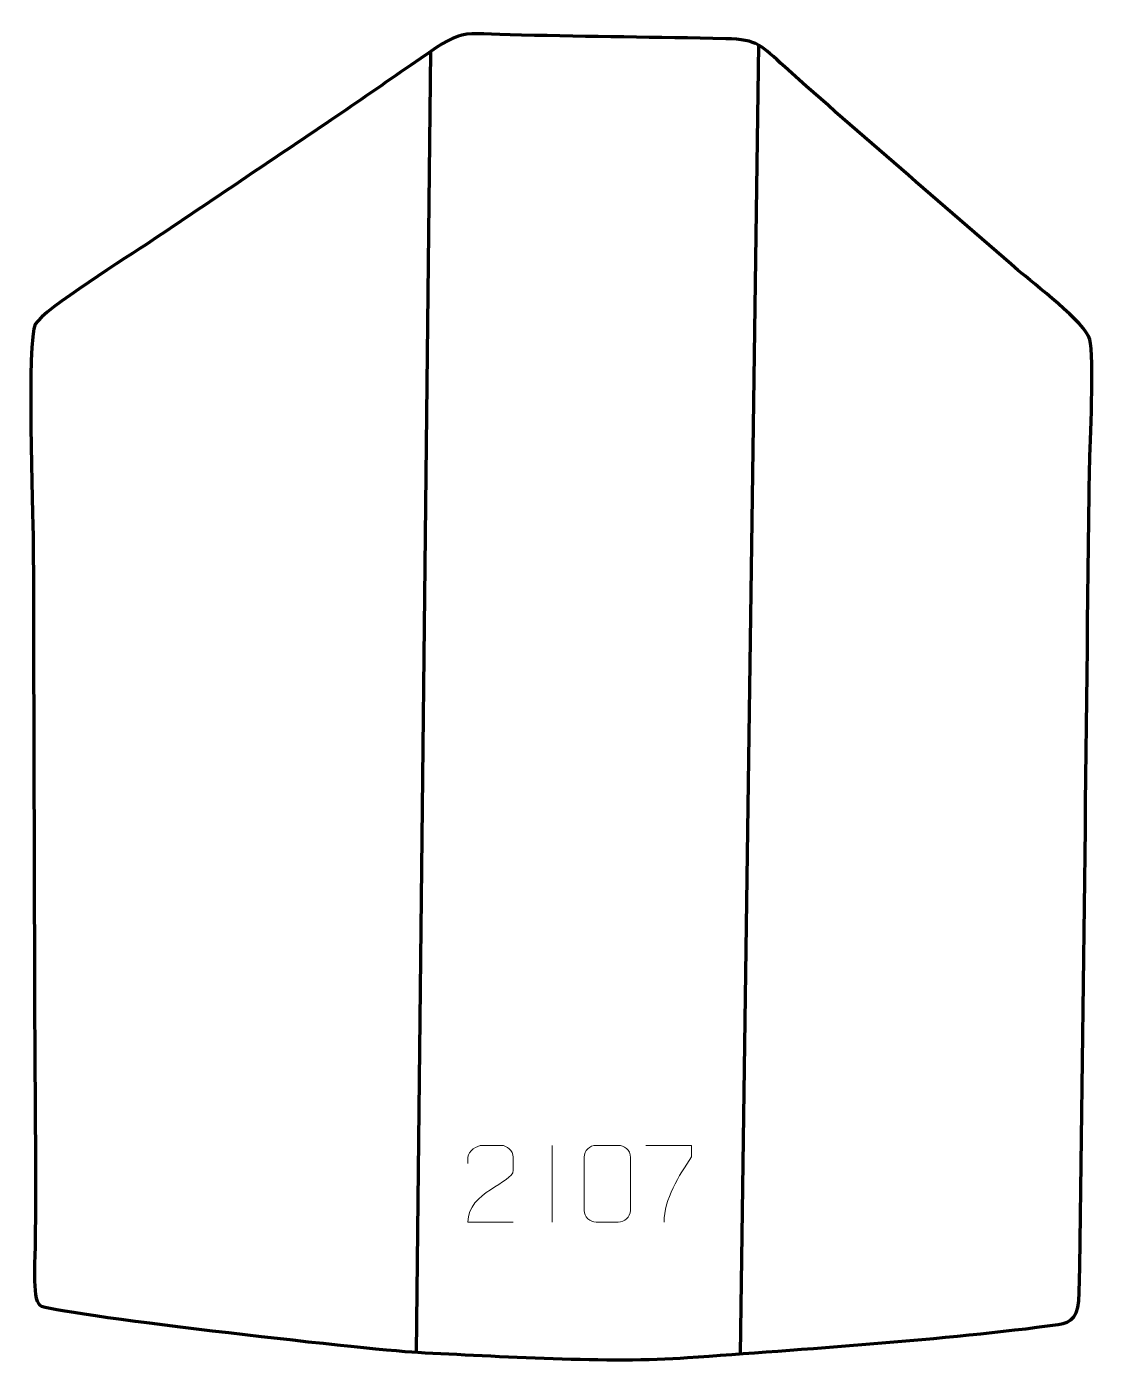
# Model space of a CAD drawing. Header units: millimetres. Extents: x -404 to -56, y 218 to 653.
import ezdxf

# ---------------------------------------------------------------- set-up
doc = ezdxf.new("R2010")
doc.units = ezdxf.units.MM
doc.header["$MEASUREMENT"] = 0
doc.layers.add('layer 2', color=7, linetype='Continuous')
doc.layers.add('layer 3', color=7, linetype='Continuous')

msp = doc.modelspace()

# ---------------------------------------------------------------- linework, layer by layer
at = {"layer": 'layer 2', "color": 142, "lineweight": 158}
for points in [[(-272.2697, 644.7737), (-272.2697, 644.7737), (-276.8815, 221.2191), (-276.8815, 221.2191)], [(-165.3661, 646.8672), (-165.3661, 646.8672), (-171.4362, 220.6848), (-171.4362, 220.6848)]]:
    msp.add_open_spline(points, degree=3, dxfattribs=at)
at = {"layer": 'layer 3', "color": 242, "lineweight": 158}
msp.add_open_spline([(-278.6072, 640.4129), (-260.5808, 652.8855), (-264.3178, 650.6177), (-242.5469, 650.1449), (-242.5469, 650.1449), (-220.3991, 649.664), (-198.2504, 649.4341), (-176.1074, 648.9821), (-176.1074, 648.9821), (-165.5374, 648.7663), (-164.5267, 646.66), (-156.8727, 639.8123), (-156.8727, 639.8123), (-131.9625, 617.5265), (-106.0647, 595.5196), (-80.8102, 573.5353), (-80.8102, 573.5353), (-75.9994, 569.4334), (-58.7849, 556.2696), (-57.4989, 551.0691), (-57.4989, 551.0691), (-56.0739, 545.3066), (-57.4049, 517.2554), (-57.5796, 509.2054), (-57.5796, 509.2054), (-58.8441, 419.7178), (-59.4182, 330.0632), (-60.9692, 240.6159), (-60.9692, 240.6159), (-61.1045, 232.8169), (-63.3402, 230.8297), (-67.8106, 230.2277), (-67.8106, 230.2277), (-104.3303, 225.3114), (-151.26, 222.1649), (-188.5267, 219.4478), (-188.5267, 219.4478), (-213.5553, 217.623), (-250.8552, 219.9473), (-276.3904, 221.1901), (-276.3904, 221.1901), (-294.0307, 222.1777), (-396.1374, 233.8712), (-399.4653, 236.5294), (-399.4653, 236.5294), (-402.1699, 238.6899), (-401.0078, 252.7796), (-400.9701, 256.6491), (-400.9701, 256.6491), (-400.7167, 282.7043), (-401.0948, 308.8017), (-401.175, 334.8615), (-401.175, 334.8615), (-401.3164, 384.791), (-401.458, 434.7203), (-401.5995, 484.6497), (-401.5995, 484.6497), (-401.7351, 494.9342), (-403.7246, 551.069), (-400.9344, 555.9869), (-400.9344, 555.9869), (-398.1776, 560.8459), (-370.0906, 578.4677), (-363.4988, 582.8395), (-363.4988, 582.8395), (-343.9221, 596.1351), (-324.1798, 609.21), (-304.6261, 622.5201), (-304.6261, 622.5201), (-295.9378, 628.4627), (-287.2644, 634.4252), (-278.6072, 640.4129)], degree=3, knots=[0, 0, 0, 0, 0.05263158, 0.05263158, 0.05263158, 0.05263158, 0.10526316, 0.10526316, 0.10526316, 0.10526316, 0.15789474, 0.15789474, 0.15789474, 0.15789474, 0.21052632, 0.21052632, 0.21052632, 0.21052632, 0.26315789, 0.26315789, 0.26315789, 0.26315789, 0.31578947, 0.31578947, 0.31578947, 0.31578947, 0.36842105, 0.36842105, 0.36842105, 0.36842105, 0.42105263, 0.42105263, 0.42105263, 0.42105263, 0.47368421, 0.47368421, 0.47368421, 0.47368421, 0.52631579, 0.52631579, 0.52631579, 0.52631579, 0.57894737, 0.57894737, 0.57894737, 0.57894737, 0.63157895, 0.63157895, 0.63157895, 0.63157895, 0.68421053, 0.68421053, 0.68421053, 0.68421053, 0.73684211, 0.73684211, 0.73684211, 0.73684211, 0.78947368, 0.78947368, 0.78947368, 0.78947368, 0.84210526, 0.84210526, 0.84210526, 0.84210526, 0.89473684, 0.89473684, 0.89473684, 0.89473684, 1, 1, 1, 1], dxfattribs=at)
at = {"layer": 'layer 3', "color": 250, "lineweight": 9}
for points, knots in [([(-245.293, 263.5996), (-250.2074, 263.5999), (-255.1218, 263.5999), (-260.0359, 263.5996), (-260.0359, 263.5996), (-260.0359, 273.5319), (-245.3849, 276.1731), (-245.293, 280.4834), (-245.293, 280.4834), (-245.2933, 281.9075), (-245.2933, 283.3312), (-245.293, 284.7545), (-245.293, 284.7545), (-245.3099, 286.8316), (-247.4327, 288.5564), (-249.1037, 288.5737), (-249.1037, 288.5737), (-251.1769, 288.5733), (-253.2498, 288.5733), (-255.3222, 288.5737), (-255.3222, 288.5737), (-257.1443, 288.5902), (-259.969, 286.7981), (-260.0359, 284.7045), (-260.0359, 284.7045), (-260.0359, 284.7045), (-260.0359, 282.6497), (-260.0359, 282.6497)], [0, 0, 0, 0, 0.125, 0.125, 0.125, 0.125, 0.25, 0.25, 0.25, 0.25, 0.375, 0.375, 0.375, 0.375, 0.5, 0.5, 0.5, 0.5, 0.625, 0.625, 0.625, 0.625, 0.75, 0.75, 0.75, 0.75, 1, 1, 1, 1]), ([(-218.2451, 288.586), (-215.879, 288.586), (-213.5125, 288.586), (-211.146, 288.586), (-211.146, 288.586), (-209.1655, 288.6216), (-207.1395, 287.1273), (-207.1124, 284.6852), (-207.1124, 284.6852), (-207.1128, 278.9278), (-207.1128, 273.17), (-207.1124, 267.4118), (-207.1124, 267.4118), (-207.2545, 265.0842), (-208.9609, 263.6019), (-211.146, 263.5911), (-211.146, 263.5911), (-213.5184, 263.5915), (-215.8908, 263.5915), (-218.2628, 263.5911), (-218.2628, 263.5911), (-220.2213, 263.4855), (-222.2277, 265.3734), (-222.2163, 267.3944), (-222.2163, 267.3944), (-222.2159, 273.175), (-222.2159, 278.9553), (-222.2163, 284.7351), (-222.2163, 284.7351), (-222.212, 286.8771), (-220.4349, 288.5996), (-218.2451, 288.586)], [0, 0, 0, 0, 0.11111111, 0.11111111, 0.11111111, 0.11111111, 0.22222222, 0.22222222, 0.22222222, 0.22222222, 0.33333333, 0.33333333, 0.33333333, 0.33333333, 0.44444444, 0.44444444, 0.44444444, 0.44444444, 0.55555556, 0.55555556, 0.55555556, 0.55555556, 0.66666667, 0.66666667, 0.66666667, 0.66666667, 0.77777778, 0.77777778, 0.77777778, 0.77777778, 1, 1, 1, 1]), ([(-202.0725, 288.566), (-202.0725, 288.566), (-187.2564, 288.566), (-187.2564, 288.566), (-187.2564, 288.566), (-187.2567, 287.3164), (-187.2567, 286.0668), (-187.2564, 284.817), (-187.2564, 284.817), (-191.2508, 278.8199), (-196.166, 270.9863), (-196.166, 263.6075)], [0, 0, 0, 0, 0.25, 0.25, 0.25, 0.25, 0.5, 0.5, 0.5, 0.5, 1, 1, 1, 1])]:
    msp.add_open_spline(points, degree=3, knots=knots, dxfattribs=at)
msp.add_open_spline([(-232.6644, 288.5738), (-232.6644, 288.5738), (-232.6644, 263.5997), (-232.6644, 263.5997)], degree=3, dxfattribs=at)

doc.saveas('drawing.dxf')
